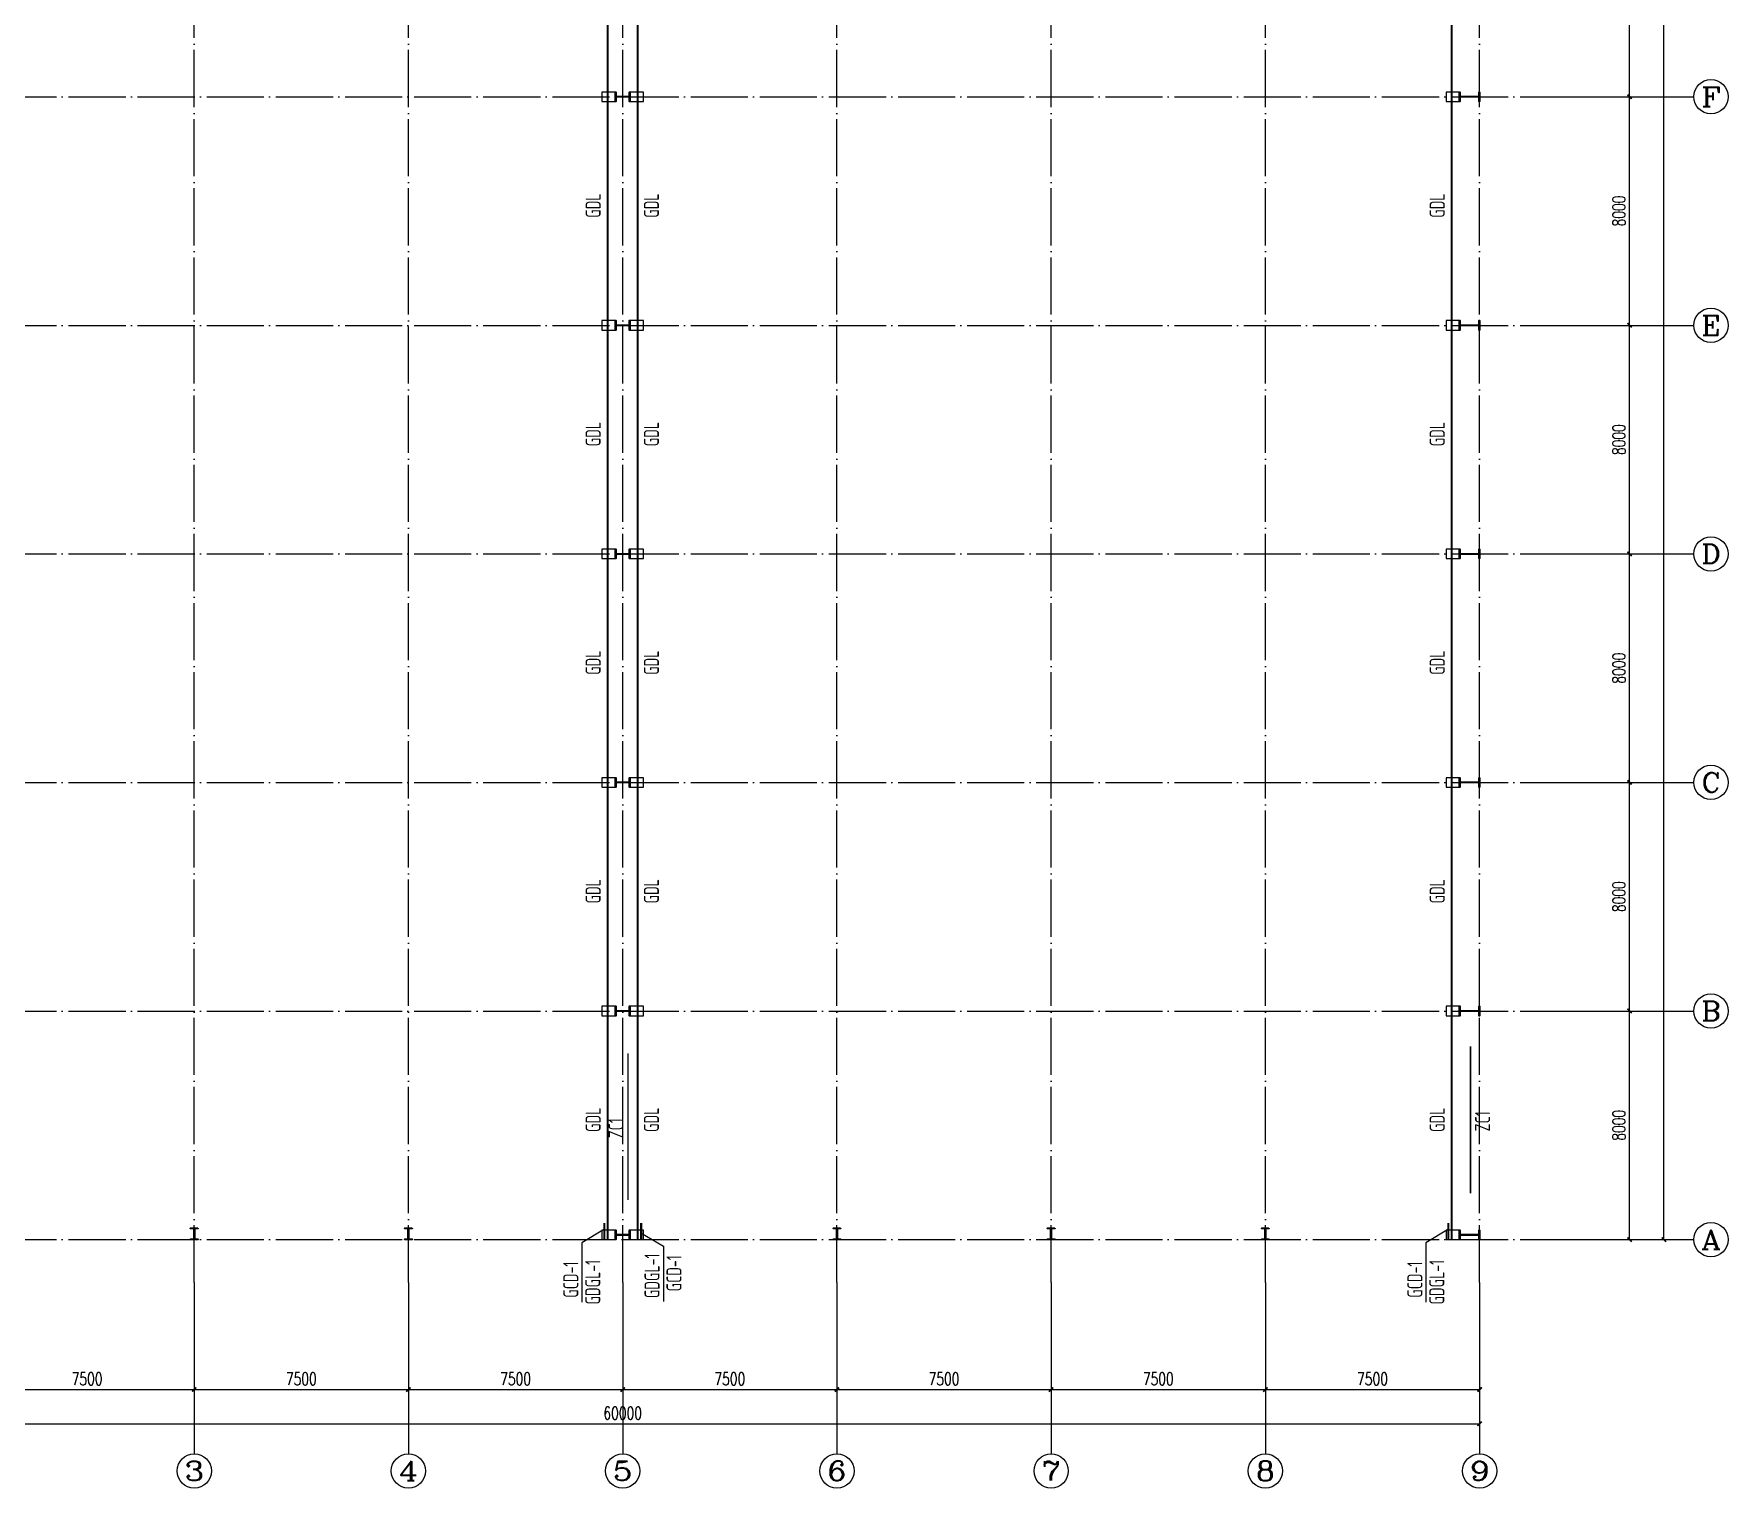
# Model space of a CAD drawing. Extents: x 14475413 to 15955882, y -732572 to -282951.
# Drawn here: x 15116914 to 15176227, y -591350 to -540449 of the extents above; entities that cross this region are included whole.
import ezdxf
from ezdxf.enums import TextEntityAlignment as Align

# ---------------------------------------------------------------- set-up
doc = ezdxf.new("R2010")
doc.units = 0
doc.header["$LTSCALE"] = 1000
doc.header["$MEASUREMENT"] = 0
doc.linetypes.add('DOTE', pattern=[2.42, 2, -0.2, 0.02, -0.2])
for name, color, linetype in [('220', 7, 'Continuous'), ('3T_WOOD', 21, 'Continuous'), ('AXIS', 3, 'Continuous'), ('AXIS_TEXT', 7, 'Continuous'), ('DIM_LEAD', 3, 'Continuous'), ('DOTE', 1, 'DOTE'), ('PUB_TEXT', 7, 'Continuous'), ('SURFACE', 6, 'Continuous'), ('次梁箍筋', 1, 'Continuous')]:
    doc.layers.add(name, color=color, linetype=linetype)
doc.layers.add('Pkpm_柱子', color=3, linetype='Continuous', lineweight=35)
doc.styles.add('_TCH_AXIS', font='COMPLEX', dxfattribs={"bigfont": 'GBCBIG'})
doc.styles.add('_TCH_DIM_T3', font='SIMPLEX', dxfattribs={"width": 0.705882, "bigfont": 'GBCBIG'})
doc.styles.add('COMPLEX', font='COMPLEX')
doc.styles.add('TSSD_Dimension', font='Tssdeng.shx', dxfattribs={"width": 0.7, "bigfont": 'hztxt.shx'})
doc.styles.add('TSSD_REIN', font='tssdeng.shx', dxfattribs={"width": 0.7, "bigfont": 'tssdchn.shx'})
doc.dimstyles.new('_TCH_ARCH&&150', dxfattribs={"dimtxt": 446.25, "dimasz": 150, "dimexe": 375, "dimexo": 450, "dimgap": 150, "dimtad": 1, "dimdec": 0, "dimzin": 0, "dimdsep": 46, "dimtxsty": '_TCH_DIM_T3', "dimblk": 'ARCHTICK', "dimcen": 0.09, "dimclrt": 7, "dimazin": 2, "dimtfac": 1, "dimtdec": 0, "dimtix": 1, "dimtmove": 2, "dimatfit": 3, "dimfxl": 0, "dimtolj": 1, "dimtzin": 0, "dimarcsym": 0})

# ---------------------------------------------------------------- blocks, each defined once
blk = doc.blocks.new('Q23Q3Q321Q321')
at = {"layer": 'Pkpm_柱子'}
for points in [[(15232831, -536267), (15232843, -536267), (15232843, -536427), (15233319, -536427), (15233319, -536267), (15233331, -536267), (15233331, -536597), (15233319, -536597), (15233319, -536437), (15232843, -536437), (15232843, -536597), (15232831, -536597)], [(15262381, -536267), (15262393, -536267), (15262393, -536427), (15263069, -536427), (15263069, -536267), (15263081, -536267), (15263081, -536597), (15263069, -536597), (15263069, -536437), (15262393, -536437), (15262393, -536597), (15262381, -536597)], [(15232831, -544267), (15232843, -544267), (15232843, -544427), (15233319, -544427), (15233319, -544267), (15233331, -544267), (15233331, -544597), (15233319, -544597), (15233319, -544437), (15232843, -544437), (15232843, -544597), (15232831, -544597)], [(15262381, -544267), (15262393, -544267), (15262393, -544427), (15263069, -544427), (15263069, -544267), (15263081, -544267), (15263081, -544597), (15263069, -544597), (15263069, -544437), (15262393, -544437), (15262393, -544597), (15262381, -544597)], [(15232831, -552267), (15232843, -552267), (15232843, -552427), (15233319, -552427), (15233319, -552267), (15233331, -552267), (15233331, -552597), (15233319, -552597), (15233319, -552437), (15232843, -552437), (15232843, -552597), (15232831, -552597)], [(15262381, -552267), (15262393, -552267), (15262393, -552427), (15263069, -552427), (15263069, -552267), (15263081, -552267), (15263081, -552597), (15263069, -552597), (15263069, -552437), (15262393, -552437), (15262393, -552597), (15262381, -552597)], [(15232831, -560267), (15232843, -560267), (15232843, -560427), (15233319, -560427), (15233319, -560267), (15233331, -560267), (15233331, -560597), (15233319, -560597), (15233319, -560437), (15232843, -560437), (15232843, -560597), (15232831, -560597)], [(15262381, -560267), (15262393, -560267), (15262393, -560427), (15263069, -560427), (15263069, -560267), (15263081, -560267), (15263081, -560597), (15263069, -560597), (15263069, -560437), (15262393, -560437), (15262393, -560597), (15262381, -560597)], [(15232831, -568267), (15232843, -568267), (15232843, -568427), (15233319, -568427), (15233319, -568267), (15233331, -568267), (15233331, -568597), (15233319, -568597), (15233319, -568437), (15232843, -568437), (15232843, -568597), (15232831, -568597)], [(15262381, -568267), (15262393, -568267), (15262393, -568427), (15263069, -568427), (15263069, -568267), (15263081, -568267), (15263081, -568597), (15263069, -568597), (15263069, -568437), (15262393, -568437), (15262393, -568597), (15262381, -568597)], [(15218206, -576032), (15218206, -576044), (15218086, -576044), (15218086, -576420), (15218206, -576420), (15218206, -576432), (15217956, -576432), (15217956, -576420), (15218076, -576420), (15218076, -576044), (15217956, -576044), (15217956, -576032)], [(15225706, -576032), (15225706, -576044), (15225586, -576044), (15225586, -576420), (15225706, -576420), (15225706, -576432), (15225456, -576432), (15225456, -576420), (15225576, -576420), (15225576, -576044), (15225456, -576044), (15225456, -576032)], [(15232831, -576102), (15232843, -576102), (15232843, -576262), (15233319, -576262), (15233319, -576102), (15233331, -576102), (15233331, -576432), (15233319, -576432), (15233319, -576272), (15232843, -576272), (15232843, -576432), (15232831, -576432)], [(15240706, -576032), (15240706, -576044), (15240586, -576044), (15240586, -576420), (15240706, -576420), (15240706, -576432), (15240456, -576432), (15240456, -576420), (15240576, -576420), (15240576, -576044), (15240456, -576044), (15240456, -576032)], [(15248206, -576032), (15248206, -576044), (15248086, -576044), (15248086, -576420), (15248206, -576420), (15248206, -576432), (15247956, -576432), (15247956, -576420), (15248076, -576420), (15248076, -576044), (15247956, -576044), (15247956, -576032)], [(15255706, -576032), (15255706, -576044), (15255586, -576044), (15255586, -576420), (15255706, -576420), (15255706, -576432), (15255456, -576432), (15255456, -576420), (15255576, -576420), (15255576, -576044), (15255456, -576044), (15255456, -576032)], [(15262381, -576102), (15262393, -576102), (15262393, -576262), (15263069, -576262), (15263069, -576102), (15263081, -576102), (15263081, -576432), (15263069, -576432), (15263069, -576272), (15262393, -576272), (15262393, -576432), (15262381, -576432)]]:
    blk.add_hatch(color=256, dxfattribs=at).paths.add_polyline_path(points)
for points in [[(15232831, -536267), (15232843, -536267), (15232843, -536427), (15233319, -536427), (15233319, -536267), (15233331, -536267), (15233331, -536597), (15233319, -536597), (15233319, -536437), (15232843, -536437), (15232843, -536597), (15232831, -536597)], [(15262381, -536267), (15262393, -536267), (15262393, -536427), (15263069, -536427), (15263069, -536267), (15263081, -536267), (15263081, -536597), (15263069, -536597), (15263069, -536437), (15262393, -536437), (15262393, -536597), (15262381, -536597)], [(15232831, -544267), (15232843, -544267), (15232843, -544427), (15233319, -544427), (15233319, -544267), (15233331, -544267), (15233331, -544597), (15233319, -544597), (15233319, -544437), (15232843, -544437), (15232843, -544597), (15232831, -544597)], [(15262381, -544267), (15262393, -544267), (15262393, -544427), (15263069, -544427), (15263069, -544267), (15263081, -544267), (15263081, -544597), (15263069, -544597), (15263069, -544437), (15262393, -544437), (15262393, -544597), (15262381, -544597)], [(15232831, -552267), (15232843, -552267), (15232843, -552427), (15233319, -552427), (15233319, -552267), (15233331, -552267), (15233331, -552597), (15233319, -552597), (15233319, -552437), (15232843, -552437), (15232843, -552597), (15232831, -552597)], [(15262381, -552267), (15262393, -552267), (15262393, -552427), (15263069, -552427), (15263069, -552267), (15263081, -552267), (15263081, -552597), (15263069, -552597), (15263069, -552437), (15262393, -552437), (15262393, -552597), (15262381, -552597)], [(15232831, -560267), (15232843, -560267), (15232843, -560427), (15233319, -560427), (15233319, -560267), (15233331, -560267), (15233331, -560597), (15233319, -560597), (15233319, -560437), (15232843, -560437), (15232843, -560597), (15232831, -560597)], [(15262381, -560267), (15262393, -560267), (15262393, -560427), (15263069, -560427), (15263069, -560267), (15263081, -560267), (15263081, -560597), (15263069, -560597), (15263069, -560437), (15262393, -560437), (15262393, -560597), (15262381, -560597)], [(15232831, -568267), (15232843, -568267), (15232843, -568427), (15233319, -568427), (15233319, -568267), (15233331, -568267), (15233331, -568597), (15233319, -568597), (15233319, -568437), (15232843, -568437), (15232843, -568597), (15232831, -568597)], [(15262381, -568267), (15262393, -568267), (15262393, -568427), (15263069, -568427), (15263069, -568267), (15263081, -568267), (15263081, -568597), (15263069, -568597), (15263069, -568437), (15262393, -568437), (15262393, -568597), (15262381, -568597)], [(15218206, -576032), (15218206, -576044), (15218086, -576044), (15218086, -576420), (15218206, -576420), (15218206, -576432), (15217956, -576432), (15217956, -576420), (15218076, -576420), (15218076, -576044), (15217956, -576044), (15217956, -576032)], [(15225706, -576032), (15225706, -576044), (15225586, -576044), (15225586, -576420), (15225706, -576420), (15225706, -576432), (15225456, -576432), (15225456, -576420), (15225576, -576420), (15225576, -576044), (15225456, -576044), (15225456, -576032)], [(15232831, -576102), (15232843, -576102), (15232843, -576262), (15233319, -576262), (15233319, -576102), (15233331, -576102), (15233331, -576432), (15233319, -576432), (15233319, -576272), (15232843, -576272), (15232843, -576432), (15232831, -576432)], [(15240706, -576032), (15240706, -576044), (15240586, -576044), (15240586, -576420), (15240706, -576420), (15240706, -576432), (15240456, -576432), (15240456, -576420), (15240576, -576420), (15240576, -576044), (15240456, -576044), (15240456, -576032)], [(15248206, -576032), (15248206, -576044), (15248086, -576044), (15248086, -576420), (15248206, -576420), (15248206, -576432), (15247956, -576432), (15247956, -576420), (15248076, -576420), (15248076, -576044), (15247956, -576044), (15247956, -576032)], [(15255706, -576032), (15255706, -576044), (15255586, -576044), (15255586, -576420), (15255706, -576420), (15255706, -576432), (15255456, -576432), (15255456, -576420), (15255576, -576420), (15255576, -576044), (15255456, -576044), (15255456, -576032)], [(15262381, -576102), (15262393, -576102), (15262393, -576262), (15263069, -576262), (15263069, -576102), (15263081, -576102), (15263081, -576432), (15263069, -576432), (15263069, -576272), (15262393, -576272), (15262393, -576432), (15262381, -576432)]]:
    blk.add_lwpolyline(points, close=True, dxfattribs=at)
blk = doc.blocks.new('_AXISO')
blk.add_circle((0, 0), 0.5)
at = {"layer": 'AXIS_TEXT', "style": 'COMPLEX', "width": 1.041667}
blk.add_attdef('A', text='', height=0.56, dxfattribs=at).set_placement((-0.25, -0.28), (0.25, -0.28), align=Align.FIT)
blk = doc.blocks.new('_ArchTick')
at = {"color": 0, "linetype": 'ByBlock', "const_width": 0.4}
blk.add_lwpolyline([(-0.5, -0.5), (0.5, 0.5)], dxfattribs=at)
blk = doc.blocks.new('*D935')
at = {"layer": 'AXIS', "color": 0, "lineweight": -2}
for p, q in [((15169477, -486650), (15174352, -486650)), ((15173977, -582650), (15173977, -486650)), ((15169477, -582650), (15174352, -582650))]:
    blk.add_line(p, q, dxfattribs=at)
at = {"layer": 'Defpoints', "color": 0}
for p in [(15169027, -486650), (15173977, -486650), (15169027, -582650)]:
    blk.add_point(p, dxfattribs=at)
at = {"layer": 'AXIS', "color": 0, "lineweight": -2, "xscale": 150, "yscale": 150, "zscale": 150}
for p, rotation in [((15173977, -486650), 90), ((15173977, -582650), 270)]:
    blk.add_blockref('_ArchTick', p, dxfattribs=dict(at, rotation=rotation))
at = {"layer": 'AXIS', "color": 7, "insert": (15173604, -534650), "char_height": 446.2, "attachment_point": 5, "rotation": 90, "style": '_TCH_DIM_T3'}
blk.add_mtext('\\A1;96000', dxfattribs=at)
blk = doc.blocks.new('*D936')
at = {"layer": 'AXIS', "color": 0, "lineweight": -2}
for p, q in [((15169477, -574650), (15173152, -574650)), ((15172777, -582650), (15172777, -574650)), ((15169477, -582650), (15173152, -582650))]:
    blk.add_line(p, q, dxfattribs=at)
at = {"layer": 'Defpoints', "color": 0}
for p in [(15169027, -574650), (15172777, -574650), (15169027, -582650)]:
    blk.add_point(p, dxfattribs=at)
at = {"layer": 'AXIS', "color": 0, "lineweight": -2, "xscale": 150, "yscale": 150, "zscale": 150}
for p, rotation in [((15172777, -574650), 90), ((15172777, -582650), 270)]:
    blk.add_blockref('_ArchTick', p, dxfattribs=dict(at, rotation=rotation))
at = {"layer": 'AXIS', "color": 7, "insert": (15172404, -578650), "char_height": 446.2, "attachment_point": 5, "rotation": 90, "style": '_TCH_DIM_T3'}
blk.add_mtext('\\A1;8000', dxfattribs=at)
blk = doc.blocks.new('*D937')
at = {"layer": 'AXIS', "color": 0, "lineweight": -2}
for p, q in [((15169477, -566650), (15173152, -566650)), ((15172777, -574650), (15172777, -566650)), ((15169477, -574650), (15173152, -574650))]:
    blk.add_line(p, q, dxfattribs=at)
at = {"layer": 'Defpoints', "color": 0}
for p in [(15169027, -566650), (15172777, -566650), (15169027, -574650)]:
    blk.add_point(p, dxfattribs=at)
at = {"layer": 'AXIS', "color": 0, "lineweight": -2, "xscale": 150, "yscale": 150, "zscale": 150}
for p, rotation in [((15172777, -566650), 90), ((15172777, -574650), 270)]:
    blk.add_blockref('_ArchTick', p, dxfattribs=dict(at, rotation=rotation))
at = {"layer": 'AXIS', "color": 7, "insert": (15172404, -570650), "char_height": 446.2, "attachment_point": 5, "rotation": 90, "style": '_TCH_DIM_T3'}
blk.add_mtext('\\A1;8000', dxfattribs=at)
blk = doc.blocks.new('*D938')
at = {"layer": 'AXIS', "color": 0, "lineweight": -2}
for p, q in [((15169477, -558650), (15173152, -558650)), ((15172777, -566650), (15172777, -558650)), ((15169477, -566650), (15173152, -566650))]:
    blk.add_line(p, q, dxfattribs=at)
at = {"layer": 'Defpoints', "color": 0}
for p in [(15169027, -558650), (15172777, -558650), (15169027, -566650)]:
    blk.add_point(p, dxfattribs=at)
at = {"layer": 'AXIS', "color": 0, "lineweight": -2, "xscale": 150, "yscale": 150, "zscale": 150}
for p, rotation in [((15172777, -558650), 90), ((15172777, -566650), 270)]:
    blk.add_blockref('_ArchTick', p, dxfattribs=dict(at, rotation=rotation))
at = {"layer": 'AXIS', "color": 7, "insert": (15172404, -562650), "char_height": 446.2, "attachment_point": 5, "rotation": 90, "style": '_TCH_DIM_T3'}
blk.add_mtext('\\A1;8000', dxfattribs=at)
blk = doc.blocks.new('*D939')
at = {"layer": 'AXIS', "color": 0, "lineweight": -2}
for p, q in [((15169477, -550650), (15173152, -550650)), ((15172777, -558650), (15172777, -550650)), ((15169477, -558650), (15173152, -558650))]:
    blk.add_line(p, q, dxfattribs=at)
at = {"layer": 'Defpoints', "color": 0}
for p in [(15169027, -550650), (15172777, -550650), (15169027, -558650)]:
    blk.add_point(p, dxfattribs=at)
at = {"layer": 'AXIS', "color": 0, "lineweight": -2, "xscale": 150, "yscale": 150, "zscale": 150}
for p, rotation in [((15172777, -550650), 90), ((15172777, -558650), 270)]:
    blk.add_blockref('_ArchTick', p, dxfattribs=dict(at, rotation=rotation))
at = {"layer": 'AXIS', "color": 7, "insert": (15172404, -554650), "char_height": 446.2, "attachment_point": 5, "rotation": 90, "style": '_TCH_DIM_T3'}
blk.add_mtext('\\A1;8000', dxfattribs=at)
blk = doc.blocks.new('*D940')
at = {"layer": 'AXIS', "color": 0, "lineweight": -2}
for p, q in [((15169477, -542650), (15173152, -542650)), ((15172777, -550650), (15172777, -542650)), ((15169477, -550650), (15173152, -550650))]:
    blk.add_line(p, q, dxfattribs=at)
at = {"layer": 'Defpoints', "color": 0}
for p in [(15169027, -542650), (15172777, -542650), (15169027, -550650)]:
    blk.add_point(p, dxfattribs=at)
at = {"layer": 'AXIS', "color": 0, "lineweight": -2, "xscale": 150, "yscale": 150, "zscale": 150}
for p, rotation in [((15172777, -542650), 90), ((15172777, -550650), 270)]:
    blk.add_blockref('_ArchTick', p, dxfattribs=dict(at, rotation=rotation))
at = {"layer": 'AXIS', "color": 7, "insert": (15172404, -546650), "char_height": 446.2, "attachment_point": 5, "rotation": 90, "style": '_TCH_DIM_T3'}
blk.add_mtext('\\A1;8000', dxfattribs=at)
blk = doc.blocks.new('*D941')
at = {"layer": 'AXIS', "color": 0, "lineweight": -2}
for p, q in [((15169477, -534650), (15173152, -534650)), ((15172777, -542650), (15172777, -534650)), ((15169477, -542650), (15173152, -542650))]:
    blk.add_line(p, q, dxfattribs=at)
at = {"layer": 'Defpoints', "color": 0}
for p in [(15169027, -534650), (15172777, -534650), (15169027, -542650)]:
    blk.add_point(p, dxfattribs=at)
at = {"layer": 'AXIS', "color": 0, "lineweight": -2, "xscale": 150, "yscale": 150, "zscale": 150}
for p, rotation in [((15172777, -534650), 90), ((15172777, -542650), 270)]:
    blk.add_blockref('_ArchTick', p, dxfattribs=dict(at, rotation=rotation))
at = {"layer": 'AXIS', "color": 7, "insert": (15172404, -538650), "char_height": 446.2, "attachment_point": 5, "rotation": 90, "style": '_TCH_DIM_T3'}
blk.add_mtext('\\A1;8000', dxfattribs=at)
blk = doc.blocks.new('*D948')
at = {"layer": 'AXIS', "color": 0, "lineweight": -2}
for p, q in [((15107527, -584600), (15107527, -589475)), ((15167527, -584600), (15167527, -589475)), ((15107527, -589100), (15167527, -589100))]:
    blk.add_line(p, q, dxfattribs=at)
at = {"layer": 'Defpoints', "color": 0}
for p in [(15107527, -584150), (15167527, -584150), (15167527, -589100)]:
    blk.add_point(p, dxfattribs=at)
at = {"layer": 'AXIS', "color": 0, "lineweight": -2, "xscale": 150, "yscale": 150, "zscale": 150, "rotation": 180}
blk.add_blockref('_ArchTick', (15107527, -589100), dxfattribs=at)
at = {"layer": 'AXIS', "color": 0, "lineweight": -2, "xscale": 150, "yscale": 150, "zscale": 150}
blk.add_blockref('_ArchTick', (15167527, -589100), dxfattribs=at)
at = {"layer": 'AXIS', "color": 7, "insert": (15137527, -588727), "char_height": 446.2, "attachment_point": 5, "style": '_TCH_DIM_T3'}
blk.add_mtext('\\A1;60000', dxfattribs=at)
blk = doc.blocks.new('*D950')
at = {"layer": 'AXIS', "color": 0, "lineweight": -2}
for p, q in [((15115027, -584600), (15115027, -588275)), ((15122527, -584600), (15122527, -588275)), ((15115027, -587900), (15122527, -587900))]:
    blk.add_line(p, q, dxfattribs=at)
at = {"layer": 'Defpoints', "color": 0}
for p in [(15115027, -584150), (15122527, -584150), (15122527, -587900)]:
    blk.add_point(p, dxfattribs=at)
at = {"layer": 'AXIS', "color": 0, "lineweight": -2, "xscale": 150, "yscale": 150, "zscale": 150, "rotation": 180}
blk.add_blockref('_ArchTick', (15115027, -587900), dxfattribs=at)
at = {"layer": 'AXIS', "color": 0, "lineweight": -2, "xscale": 150, "yscale": 150, "zscale": 150}
blk.add_blockref('_ArchTick', (15122527, -587900), dxfattribs=at)
at = {"layer": 'AXIS', "color": 7, "insert": (15118777, -587527), "char_height": 446.2, "attachment_point": 5, "style": '_TCH_DIM_T3'}
blk.add_mtext('\\A1;7500', dxfattribs=at)
blk = doc.blocks.new('*D951')
at = {"layer": 'AXIS', "color": 0, "lineweight": -2}
for p, q in [((15122527, -584600), (15122527, -588275)), ((15130027, -584600), (15130027, -588275)), ((15122527, -587900), (15130027, -587900))]:
    blk.add_line(p, q, dxfattribs=at)
at = {"layer": 'Defpoints', "color": 0}
for p in [(15122527, -584150), (15130027, -584150), (15130027, -587900)]:
    blk.add_point(p, dxfattribs=at)
at = {"layer": 'AXIS', "color": 0, "lineweight": -2, "xscale": 150, "yscale": 150, "zscale": 150, "rotation": 180}
blk.add_blockref('_ArchTick', (15122527, -587900), dxfattribs=at)
at = {"layer": 'AXIS', "color": 0, "lineweight": -2, "xscale": 150, "yscale": 150, "zscale": 150}
blk.add_blockref('_ArchTick', (15130027, -587900), dxfattribs=at)
at = {"layer": 'AXIS', "color": 7, "insert": (15126277, -587527), "char_height": 446.2, "attachment_point": 5, "style": '_TCH_DIM_T3'}
blk.add_mtext('\\A1;7500', dxfattribs=at)
blk = doc.blocks.new('*D952')
at = {"layer": 'AXIS', "color": 0, "lineweight": -2}
for p, q in [((15130027, -584600), (15130027, -588275)), ((15137527, -584600), (15137527, -588275)), ((15130027, -587900), (15137527, -587900))]:
    blk.add_line(p, q, dxfattribs=at)
at = {"layer": 'Defpoints', "color": 0}
for p in [(15130027, -584150), (15137527, -584150), (15137527, -587900)]:
    blk.add_point(p, dxfattribs=at)
at = {"layer": 'AXIS', "color": 0, "lineweight": -2, "xscale": 150, "yscale": 150, "zscale": 150, "rotation": 180}
blk.add_blockref('_ArchTick', (15130027, -587900), dxfattribs=at)
at = {"layer": 'AXIS', "color": 0, "lineweight": -2, "xscale": 150, "yscale": 150, "zscale": 150}
blk.add_blockref('_ArchTick', (15137527, -587900), dxfattribs=at)
at = {"layer": 'AXIS', "color": 7, "insert": (15133777, -587527), "char_height": 446.2, "attachment_point": 5, "style": '_TCH_DIM_T3'}
blk.add_mtext('\\A1;7500', dxfattribs=at)
blk = doc.blocks.new('*D953')
at = {"layer": 'AXIS', "color": 0, "lineweight": -2}
for p, q in [((15137527, -584600), (15137527, -588275)), ((15145027, -584600), (15145027, -588275)), ((15137527, -587900), (15145027, -587900))]:
    blk.add_line(p, q, dxfattribs=at)
at = {"layer": 'Defpoints', "color": 0}
for p in [(15137527, -584150), (15145027, -584150), (15145027, -587900)]:
    blk.add_point(p, dxfattribs=at)
at = {"layer": 'AXIS', "color": 0, "lineweight": -2, "xscale": 150, "yscale": 150, "zscale": 150, "rotation": 180}
blk.add_blockref('_ArchTick', (15137527, -587900), dxfattribs=at)
at = {"layer": 'AXIS', "color": 0, "lineweight": -2, "xscale": 150, "yscale": 150, "zscale": 150}
blk.add_blockref('_ArchTick', (15145027, -587900), dxfattribs=at)
at = {"layer": 'AXIS', "color": 7, "insert": (15141277, -587527), "char_height": 446.2, "attachment_point": 5, "style": '_TCH_DIM_T3'}
blk.add_mtext('\\A1;7500', dxfattribs=at)
blk = doc.blocks.new('*D954')
at = {"layer": 'AXIS', "color": 0, "lineweight": -2}
for p, q in [((15145027, -584600), (15145027, -588275)), ((15152527, -584600), (15152527, -588275)), ((15145027, -587900), (15152527, -587900))]:
    blk.add_line(p, q, dxfattribs=at)
at = {"layer": 'Defpoints', "color": 0}
for p in [(15145027, -584150), (15152527, -584150), (15152527, -587900)]:
    blk.add_point(p, dxfattribs=at)
at = {"layer": 'AXIS', "color": 0, "lineweight": -2, "xscale": 150, "yscale": 150, "zscale": 150, "rotation": 180}
blk.add_blockref('_ArchTick', (15145027, -587900), dxfattribs=at)
at = {"layer": 'AXIS', "color": 0, "lineweight": -2, "xscale": 150, "yscale": 150, "zscale": 150}
blk.add_blockref('_ArchTick', (15152527, -587900), dxfattribs=at)
at = {"layer": 'AXIS', "color": 7, "insert": (15148777, -587527), "char_height": 446.2, "attachment_point": 5, "style": '_TCH_DIM_T3'}
blk.add_mtext('\\A1;7500', dxfattribs=at)
blk = doc.blocks.new('*D955')
at = {"layer": 'AXIS', "color": 0, "lineweight": -2}
for p, q in [((15152527, -584600), (15152527, -588275)), ((15160027, -584600), (15160027, -588275)), ((15152527, -587900), (15160027, -587900))]:
    blk.add_line(p, q, dxfattribs=at)
at = {"layer": 'Defpoints', "color": 0}
for p in [(15152527, -584150), (15160027, -584150), (15160027, -587900)]:
    blk.add_point(p, dxfattribs=at)
at = {"layer": 'AXIS', "color": 0, "lineweight": -2, "xscale": 150, "yscale": 150, "zscale": 150, "rotation": 180}
blk.add_blockref('_ArchTick', (15152527, -587900), dxfattribs=at)
at = {"layer": 'AXIS', "color": 0, "lineweight": -2, "xscale": 150, "yscale": 150, "zscale": 150}
blk.add_blockref('_ArchTick', (15160027, -587900), dxfattribs=at)
at = {"layer": 'AXIS', "color": 7, "insert": (15156277, -587527), "char_height": 446.2, "attachment_point": 5, "style": '_TCH_DIM_T3'}
blk.add_mtext('\\A1;7500', dxfattribs=at)
blk = doc.blocks.new('*D956')
at = {"layer": 'AXIS', "color": 0, "lineweight": -2}
for p, q in [((15160027, -584600), (15160027, -588275)), ((15167527, -584600), (15167527, -588275)), ((15160027, -587900), (15167527, -587900))]:
    blk.add_line(p, q, dxfattribs=at)
at = {"layer": 'Defpoints', "color": 0}
for p in [(15160027, -584150), (15167527, -584150), (15167527, -587900)]:
    blk.add_point(p, dxfattribs=at)
at = {"layer": 'AXIS', "color": 0, "lineweight": -2, "xscale": 150, "yscale": 150, "zscale": 150, "rotation": 180}
blk.add_blockref('_ArchTick', (15160027, -587900), dxfattribs=at)
at = {"layer": 'AXIS', "color": 0, "lineweight": -2, "xscale": 150, "yscale": 150, "zscale": 150}
blk.add_blockref('_ArchTick', (15167527, -587900), dxfattribs=at)
at = {"layer": 'AXIS', "color": 7, "insert": (15163777, -587527), "char_height": 446.2, "attachment_point": 5, "style": '_TCH_DIM_T3'}
blk.add_mtext('\\A1;7500', dxfattribs=at)

msp = doc.modelspace()

# ---------------------------------------------------------------- linework, layer by layer
at = {"layer": '3T_WOOD', "ltscale": 0.5}
for p, q in [((15136801.8, -542814.8), (15137276.8, -542814.8)), ((15137776.8, -542814.8), (15138251.8, -542814.8)), ((15166351.8, -542814.8), (15166826.8, -542814.8)), ((15136801.8, -550814.8), (15137276.8, -550814.8)), ((15137776.8, -550814.8), (15138251.8, -550814.8)), ((15166351.8, -550814.8), (15166826.8, -550814.8)), ((15136801.8, -558814.8), (15137276.8, -558814.8)), ((15137776.8, -558814.8), (15138251.8, -558814.8)), ((15166351.8, -558814.8), (15166826.8, -558814.8)), ((15136801.8, -566814.8), (15137276.8, -566814.8)), ((15137776.8, -566814.8), (15138251.8, -566814.8)), ((15166351.8, -566814.8), (15166826.8, -566814.8)), ((15136801.8, -574814.8), (15137276.8, -574814.8)), ((15137776.8, -574814.8), (15138251.8, -574814.8)), ((15166351.8, -574814.8), (15166826.8, -574814.8))]:
    msp.add_line(p, q, dxfattribs=at)
for points in [[(15137276.8, -542484.8), (15136801.8, -542484.8), (15136801.8, -542814.8), (15137276.8, -542814.8)], [(15138251.8, -542484.8), (15137776.8, -542484.8), (15137776.8, -542814.8), (15138251.8, -542814.8)], [(15166826.8, -542484.8), (15166351.8, -542484.8), (15166351.8, -542814.8), (15166826.8, -542814.8)], [(15137276.8, -550484.8), (15136801.8, -550484.8), (15136801.8, -550814.8), (15137276.8, -550814.8)], [(15138251.8, -550484.8), (15137776.8, -550484.8), (15137776.8, -550814.8), (15138251.8, -550814.8)], [(15166826.8, -550484.8), (15166351.8, -550484.8), (15166351.8, -550814.8), (15166826.8, -550814.8)], [(15137276.8, -558484.8), (15136801.8, -558484.8), (15136801.8, -558814.8), (15137276.8, -558814.8)], [(15138251.8, -558484.8), (15137776.8, -558484.8), (15137776.8, -558814.8), (15138251.8, -558814.8)], [(15166826.8, -558484.8), (15166351.8, -558484.8), (15166351.8, -558814.8), (15166826.8, -558814.8)], [(15137276.8, -566484.8), (15136801.8, -566484.8), (15136801.8, -566814.8), (15137276.8, -566814.8)], [(15138251.8, -566484.8), (15137776.8, -566484.8), (15137776.8, -566814.8), (15138251.8, -566814.8)], [(15166826.8, -566484.8), (15166351.8, -566484.8), (15166351.8, -566814.8), (15166826.8, -566814.8)], [(15137276.8, -574484.8), (15136801.8, -574484.8), (15136801.8, -574814.8), (15137276.8, -574814.8)], [(15138251.8, -574484.8), (15137776.8, -574484.8), (15137776.8, -574814.8), (15138251.8, -574814.8)], [(15166826.8, -574484.8), (15166351.8, -574484.8), (15166351.8, -574814.8), (15166826.8, -574814.8)], [(15137276.8, -582319.8), (15136801.8, -582319.8), (15136801.8, -582649.8), (15137276.8, -582649.8)], [(15138251.8, -582319.8), (15137776.8, -582319.8), (15137776.8, -582649.8), (15138251.8, -582649.8)], [(15166826.8, -582319.8), (15166351.8, -582319.8), (15166351.8, -582649.8), (15166826.8, -582649.8)]]:
    msp.add_lwpolyline(points, close=True, dxfattribs=at)
at = {"layer": 'AXIS'}
for p, q in [((15169026.8, -542649.8), (15175026.8, -542649.8)), ((15169026.8, -550649.8), (15175026.8, -550649.8)), ((15169026.8, -558649.8), (15175026.8, -558649.8)), ((15169026.8, -566649.8), (15175026.8, -566649.8)), ((15169026.8, -574649.8), (15175026.8, -574649.8)), ((15169026.8, -582649.8), (15175026.8, -582649.8)), ((15122526.8, -584149.8), (15122526.8, -590149.8)), ((15130026.8, -584149.8), (15130026.8, -590149.8)), ((15137526.8, -584149.8), (15137526.8, -590149.8)), ((15145026.8, -584149.8), (15145026.8, -590149.8)), ((15152526.8, -584149.8), (15152526.8, -590149.8)), ((15160026.8, -584149.8), (15160026.8, -590149.8)), ((15167526.8, -584149.8), (15167526.8, -590149.8))]:
    msp.add_line(p, q, dxfattribs=at)
at = {"layer": 'DIM_LEAD', "color": 3, "const_width": 50}
for points in [[(15167208.9, -575887.2), (15167208.9, -581031)], [(15137716.9, -576126.6), (15137716.9, -581270.4)]]:
    msp.add_lwpolyline(points, dxfattribs=at)
at = {"layer": 'DOTE'}
for p, q in [((15122526.8, -584149.8), (15122526.8, -485149.8)), ((15130026.8, -584149.8), (15130026.8, -485149.8)), ((15137526.8, -584149.8), (15137526.8, -485149.8)), ((15145026.8, -584149.8), (15145026.8, -485149.8)), ((15152526.8, -584149.8), (15152526.8, -485149.8)), ((15160026.8, -584149.8), (15160026.8, -485149.8)), ((15167526.8, -584149.8), (15167526.8, -485149.8)), ((15106026.8, -542649.8), (15169026.8, -542649.8)), ((15106026.8, -550649.8), (15169026.8, -550649.8)), ((15106026.8, -558649.8), (15169026.8, -558649.8)), ((15106026.8, -566649.8), (15169026.8, -566649.8)), ((15106026.8, -574649.8), (15169026.8, -574649.8)), ((15106026.8, -582649.8), (15169026.8, -582649.8))]:
    msp.add_line(p, q, dxfattribs=at)
at = {"layer": 'SURFACE'}
for p, q in [((15136095.4, -582760.4), (15136095.4, -584844.6)), ((15138957.8, -582886.6), (15138957.8, -584814.6)), ((15165645.4, -582760.4), (15165645.4, -584844.6))]:
    msp.add_line(p, q, dxfattribs=at)
for points in [[(15136890.4, -582291.5), (15136095.4, -582760.4)], [(15138162.8, -582417.6), (15138957.8, -582886.6)], [(15166440.4, -582291.5), (15165645.4, -582760.4)]]:
    msp.add_lwpolyline(points, dxfattribs=at)
at = {"layer": '次梁箍筋', "color": 6, "linetype": 'DOTE', "const_width": 75}
for points in [[(15137001.5, -486649.8), (15137001.5, -582649.8)], [(15138051.8, -486649.8), (15138051.8, -582649.8)], [(15166551.5, -486649.8), (15166551.5, -582649.8)], [(15136881.4, -582649.8), (15136881.4, -582072.1)], [(15138171.8, -582649.8), (15138171.8, -582072.1)], [(15166431.4, -582649.8), (15166431.4, -582072.1)]]:
    msp.add_lwpolyline(points, dxfattribs=at)

# ---------------------------------------------------------------- block references
msp.add_blockref('Q23Q3Q321Q321', (-95554.4, -6218.2))
at = {"layer": 'AXIS'}
ref = msp.add_blockref('_AXISO', (15175626.8, -542649.8), dxfattribs=dict(at, xscale=1200, yscale=1200, zscale=1200))
ref.add_attrib('A', 'F', dxfattribs={"layer": 'AXIS_TEXT', "ltscale": 0.5, "height": 678.8, "style": '_TCH_AXIS', "width": 1.3125}).set_placement((15175287.4, -542989.2), (15175966.2, -542989.2), align=Align.FIT)
ref = msp.add_blockref('_AXISO', (15175626.8, -550649.8), dxfattribs=dict(at, xscale=1200, yscale=1200, zscale=1200))
ref.add_attrib('A', 'E', dxfattribs={"layer": 'AXIS_TEXT', "ltscale": 0.5, "height": 678.8, "style": '_TCH_AXIS', "width": 1.3125}).set_placement((15175287.4, -550989.2), (15175966.2, -550989.2), align=Align.FIT)
ref = msp.add_blockref('_AXISO', (15175626.8, -558649.8), dxfattribs=dict(at, xscale=1200, yscale=1200, zscale=1200))
ref.add_attrib('A', 'D', dxfattribs={"layer": 'AXIS_TEXT', "ltscale": 0.5, "height": 678.8, "style": '_TCH_AXIS', "width": 1.235294}).set_placement((15175287.4, -558989.2), (15175966.2, -558989.2), align=Align.FIT)
ref = msp.add_blockref('_AXISO', (15175626.8, -566649.8), dxfattribs=dict(at, xscale=1200, yscale=1200, zscale=1200))
ref.add_attrib('A', 'C', dxfattribs={"layer": 'AXIS_TEXT', "ltscale": 0.5, "height": 678.8, "style": '_TCH_AXIS', "width": 1.4}).set_placement((15175287.4, -566989.2), (15175966.2, -566989.2), align=Align.FIT)
ref = msp.add_blockref('_AXISO', (15175626.8, -574649.8), dxfattribs=dict(at, xscale=1200, yscale=1200, zscale=1200))
ref.add_attrib('A', 'B', dxfattribs={"layer": 'AXIS_TEXT', "ltscale": 0.5, "height": 678.8, "style": '_TCH_AXIS', "width": 1.235294}).set_placement((15175287.4, -574989.2), (15175966.2, -574989.2), align=Align.FIT)
ref = msp.add_blockref('_AXISO', (15175626.8, -582649.8), dxfattribs=dict(at, xscale=1200, yscale=1200, zscale=1200))
ref.add_attrib('A', 'A', dxfattribs={"layer": 'AXIS_TEXT', "ltscale": 0.5, "height": 678.8, "style": '_TCH_AXIS', "width": 1.166667}).set_placement((15175287.4, -582989.2), (15175966.2, -582989.2), align=Align.FIT)
ref = msp.add_blockref('_AXISO', (15122526.8, -590749.8), dxfattribs=dict(at, xscale=1200, yscale=1200, zscale=1200))
ref.add_attrib('A', '3', dxfattribs={"layer": 'AXIS_TEXT', "ltscale": 0.5, "height": 678.8, "style": '_TCH_AXIS', "width": 1.5}).set_placement((15122187.4, -591089.2), (15122866.2, -591089.2), align=Align.FIT)
ref = msp.add_blockref('_AXISO', (15130026.8, -590749.8), dxfattribs=dict(at, xscale=1200, yscale=1200, zscale=1200))
ref.add_attrib('A', '4', dxfattribs={"layer": 'AXIS_TEXT', "ltscale": 0.5, "height": 678.8, "style": '_TCH_AXIS', "width": 1.3125}).set_placement((15129687.4, -591089.2), (15130366.2, -591089.2), align=Align.FIT)
ref = msp.add_blockref('_AXISO', (15137526.8, -590749.8), dxfattribs=dict(at, xscale=1200, yscale=1200, zscale=1200))
ref.add_attrib('A', '5', dxfattribs={"layer": 'AXIS_TEXT', "ltscale": 0.5, "height": 678.8, "style": '_TCH_AXIS', "width": 1.5}).set_placement((15137187.4, -591089.2), (15137866.2, -591089.2), align=Align.FIT)
ref = msp.add_blockref('_AXISO', (15145026.8, -590749.8), dxfattribs=dict(at, xscale=1200, yscale=1200, zscale=1200))
ref.add_attrib('A', '6', dxfattribs={"layer": 'AXIS_TEXT', "ltscale": 0.5, "height": 678.8, "style": '_TCH_AXIS', "width": 1.5}).set_placement((15144687.4, -591089.2), (15145366.2, -591089.2), align=Align.FIT)
ref = msp.add_blockref('_AXISO', (15152526.8, -590749.8), dxfattribs=dict(at, xscale=1200, yscale=1200, zscale=1200))
ref.add_attrib('A', '7', dxfattribs={"layer": 'AXIS_TEXT', "ltscale": 0.5, "height": 678.8, "style": '_TCH_AXIS', "width": 1.5}).set_placement((15152187.4, -591089.2), (15152866.2, -591089.2), align=Align.FIT)
ref = msp.add_blockref('_AXISO', (15160026.8, -590749.8), dxfattribs=dict(at, xscale=1200, yscale=1200, zscale=1200))
ref.add_attrib('A', '8', dxfattribs={"layer": 'AXIS_TEXT', "ltscale": 0.5, "height": 678.8, "style": '_TCH_AXIS', "width": 1.5}).set_placement((15159687.4, -591089.2), (15160366.2, -591089.2), align=Align.FIT)
ref = msp.add_blockref('_AXISO', (15167526.8, -590749.8), dxfattribs=dict(at, xscale=1200, yscale=1200, zscale=1200))
ref.add_attrib('A', '9', dxfattribs={"layer": 'AXIS_TEXT', "ltscale": 0.5, "height": 678.8, "style": '_TCH_AXIS', "width": 1.5}).set_placement((15167187.4, -591089.2), (15167866.2, -591089.2), align=Align.FIT)

# ---------------------------------------------------------------- texts
at = {"layer": '220', "style": 'TSSD_REIN', "width": 0.7}
for s, p in [('GDL', (15136754.9, -546885)), ('GDL', (15138795.5, -546885)), ('GDL', (15166304.9, -546885)), ('GDL', (15136754.9, -554885)), ('GDL', (15138795.5, -554885)), ('GDL', (15166304.9, -554885)), ('GDL', (15136754.9, -562885)), ('GDL', (15138795.5, -562885)), ('GDL', (15166304.9, -562885)), ('GDL', (15136754.9, -570885)), ('GDL', (15138795.5, -570885)), ('GDL', (15166304.9, -570885)), ('GDL', (15136754.9, -578885)), ('GDL', (15138795.5, -578885)), ('GDL', (15166304.9, -578885)), ('GCD-1', (15135972.6, -584686.7)), ('GDGL-1', (15136741.1, -584924.1)), ('GDGL-1', (15138816.9, -584702.1)), ('GCD-1', (15139585.5, -584464.7)), ('GCD-1', (15165522.6, -584686.7)), ('GDGL-1', (15166291.1, -584924.1))]:
    msp.add_text(s, height=525, rotation=90, dxfattribs=at).set_placement(p)
at = {"layer": 'PUB_TEXT', "style": 'TSSD_Dimension', "width": 0.7}
for p in [(15167892.4, -578863.7), (15137552.4, -579103.1)]:
    msp.add_text('ZC1', height=525, rotation=90, dxfattribs=at).set_placement(p)

# ---------------------------------------------------------------- dimensions: what is measured, and where the dimension line sits
at = {"layer": 'AXIS'}
for p1, p2, distance, text, picture, middle in [((15169026.8, -582649.8), (15169026.8, -486649.8), -4950, '96000', '*D935', (15173603.7, -534649.8)), ((15169026.8, -542649.8), (15169026.8, -534649.8), -3750, '8000', '*D941', (15172403.7, -538649.8)), ((15169026.8, -550649.8), (15169026.8, -542649.8), -3750, '8000', '*D940', (15172403.7, -546649.8)), ((15169026.8, -558649.8), (15169026.8, -550649.8), -3750, '8000', '*D939', (15172403.7, -554649.8)), ((15169026.8, -566649.8), (15169026.8, -558649.8), -3750, '8000', '*D938', (15172403.7, -562649.8)), ((15169026.8, -574649.8), (15169026.8, -566649.8), -3750, '8000', '*D937', (15172403.7, -570649.8)), ((15169026.8, -582649.8), (15169026.8, -574649.8), -3750, '8000', '*D936', (15172403.7, -578649.8)), ((15107526.8, -584149.8), (15167526.8, -584149.8), -4950, '60000', '*D948', (15137526.8, -588726.6)), ((15115026.8, -584149.8), (15122526.8, -584149.8), -3750, '7500', '*D950', (15118776.8, -587526.6)), ((15122526.8, -584149.8), (15130026.8, -584149.8), -3750, '7500', '*D951', (15126276.8, -587526.6)), ((15130026.8, -584149.8), (15137526.8, -584149.8), -3750, '7500', '*D952', (15133776.8, -587526.6)), ((15137526.8, -584149.8), (15145026.8, -584149.8), -3750, '7500', '*D953', (15141276.8, -587526.6)), ((15145026.8, -584149.8), (15152526.8, -584149.8), -3750, '7500', '*D954', (15148776.8, -587526.6)), ((15152526.8, -584149.8), (15160026.8, -584149.8), -3750, '7500', '*D955', (15156276.8, -587526.6)), ((15160026.8, -584149.8), (15167526.8, -584149.8), -3750, '7500', '*D956', (15163776.8, -587526.6))]:
    dim = msp.add_aligned_dim(p1=p1, p2=p2, distance=distance, text=text, dimstyle='_TCH_ARCH&&150', dxfattribs=at)
    dim.commit()
    dim.dimension.update_dxf_attribs({"geometry": picture, "text_midpoint": middle})

doc.saveas('drawing.dxf')
